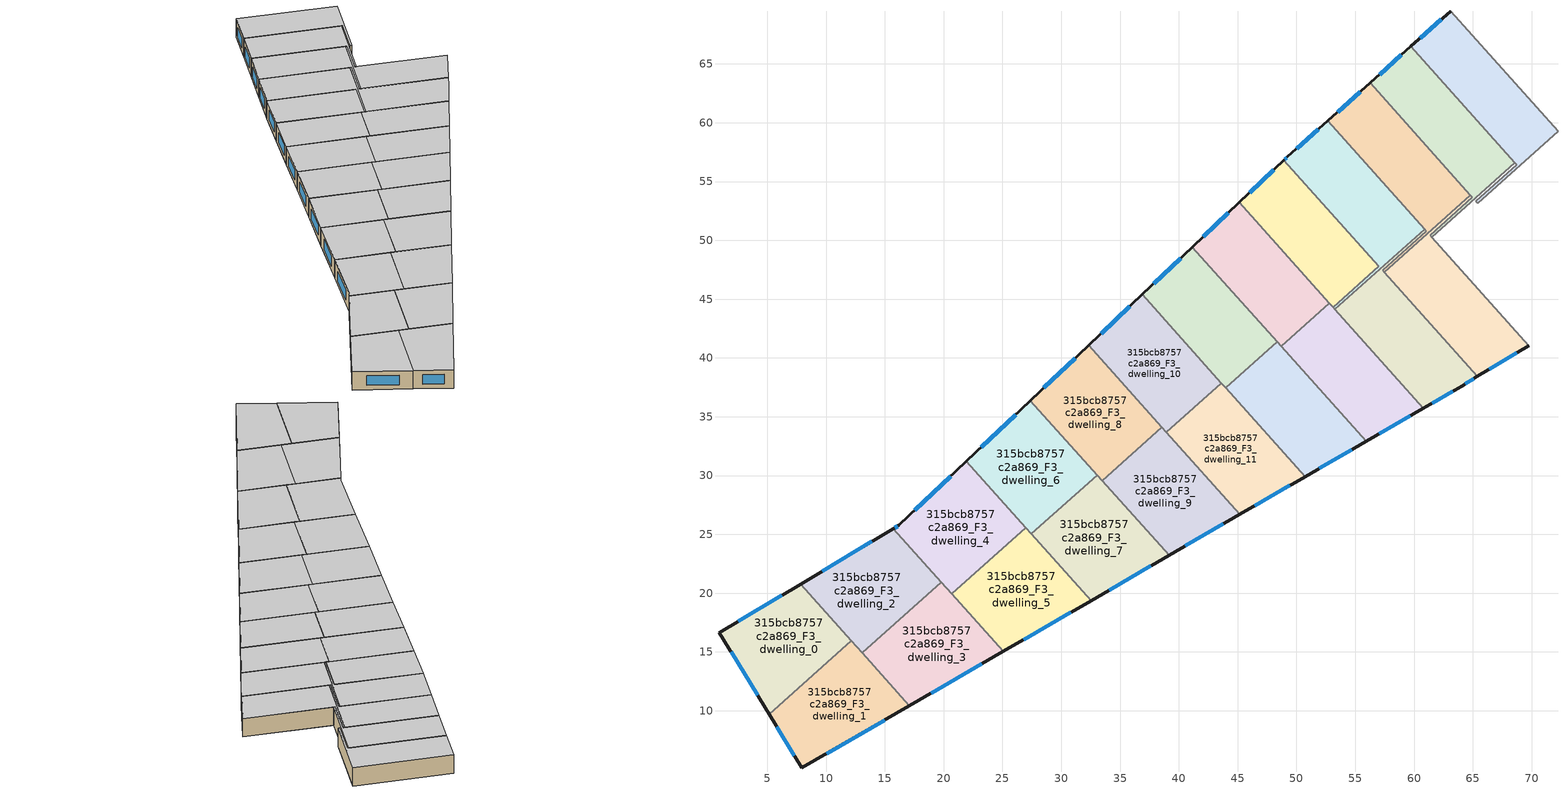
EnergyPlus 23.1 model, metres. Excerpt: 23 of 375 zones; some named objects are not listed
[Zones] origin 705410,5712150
315bcb8757c2a869_F3_dwelling_0
 floor to 315bcb8757c2a869_F2_dwelling_0 (EU_floor_Construction): 7.84,20.77 12.15,15.95 5.16,9.71 0.94,16.64 z9
 wall outside (EU_wall_Construction): 7.84,20.77 0.94,16.64 5.16,9.71 z9:12
 wall to 315bcb8757c2a869_F3_dwelling_1 (EU_wall_Construction): 5.16,9.71 12.15,15.95 z9:12
 wall to 315bcb8757c2a869_F3_dwelling_2 (EU_wall_Construction): 12.15,15.95 7.84,20.77 z9:12
 window (EU_Window_Construction): 1.92,15.03 4.19,11.31 / 6.24,19.81 2.54,17.59 z9.69:11.31
 ceiling to 315bcb8757c2a869_F4_dwelling_0 (EU_floor_Construction): 12.15,15.95 7.84,20.77 0.94,16.64 5.16,9.71 z12
315bcb8757c2a869_F3_dwelling_1
 floor to 315bcb8757c2a869_F2_dwelling_1 (EU_floor_Construction): 12.15,15.95 17.08,10.43 7.95,5.14 5.16,9.71 z9
 wall outside (EU_wall_Construction): 5.16,9.71 7.95,5.14 17.08,10.43 z9:12
 wall to 315bcb8757c2a869_F3_dwelling_3 (EU_wall_Construction): 17.08,10.43 13.06,14.93 z9:12
 wall to 315bcb8757c2a869_F3_dwelling_2 (EU_wall_Construction): 13.06,14.93 12.15,15.95 z9:12
 window (EU_Window_Construction): 5.81,8.65 7.3,6.2 / 10.06,6.36 14.97,9.2 z9.69:11.31
 ceiling to 315bcb8757c2a869_F4_dwelling_1 (EU_floor_Construction): 17.08,10.43 12.15,15.95 5.16,9.71 7.95,5.14 z12
315bcb8757c2a869_F3_dwelling_10
 floor to 315bcb8757c2a869_F2_dwelling_10 (EU_floor_Construction): 36.89,45.4 43.62,37.86 38.94,33.67 32.33,41.07 z9
 wall outside (EU_wall_Construction): 36.89,45.4 32.33,41.07 z9:12
 wall to 315bcb8757c2a869_F3_dwelling_11 (EU_wall_Construction): 38.94,33.67 43.62,37.86 z9:12
 wall to 315bcb8757c2a869_F3_dwelling_12 (EU_wall_Construction): 43.62,37.86 36.89,45.4 z9:12
 wall to 315bcb8757c2a869_F3_dwelling_8 (EU_wall_Construction): 32.33,41.07 38.55,34.11 z9:12
 wall to 315bcb8757c2a869_F3_dwelling_9 (EU_wall_Construction): 38.55,34.11 38.94,33.67 z9:12
 window (EU_Window_Construction): 35.83,44.4 33.38,42.07 z9.69:11.31
 ceiling to 315bcb8757c2a869_F4_dwelling_10 (EU_floor_Construction): 43.62,37.86 36.89,45.4 32.33,41.07 38.94,33.67 z12
315bcb8757c2a869_F3_dwelling_11
 floor to 315bcb8757c2a869_F2_dwelling_11 (EU_floor_Construction): 43.62,37.86 50.73,29.91 45.18,26.7 38.94,33.67 z9
 wall outside (EU_wall_Construction): 45.18,26.7 50.73,29.91 z9:12
 wall to 315bcb8757c2a869_F3_dwelling_9 (EU_wall_Construction): 38.94,33.67 45.18,26.7 z9:12
 wall to 315bcb8757c2a869_F3_dwelling_13 (EU_wall_Construction): 50.73,29.91 43.99,37.46 z9:12
 wall to 315bcb8757c2a869_F3_dwelling_12 (EU_wall_Construction): 43.98,37.46 43.62,37.86 z9:12
 window (EU_Window_Construction): 46.47,27.44 49.45,29.17 z9.69:11.31
 ceiling to 315bcb8757c2a869_F4_dwelling_11 (EU_floor_Construction): 50.73,29.91 43.62,37.86 38.94,33.67 45.18,26.7 z12
315bcb8757c2a869_F3_dwelling_12
 floor to 315bcb8757c2a869_F2_dwelling_12 (EU_floor_Construction): 41.14,49.43 48.35,41.37 43.98,37.46 36.89,45.4 z9
 wall outside (EU_wall_Construction): 41.14,49.43 36.89,45.4 z9:12
 wall to 315bcb8757c2a869_F3_dwelling_13 (EU_wall_Construction): 43.98,37.46 48.35,41.37 z9:12
 wall to 315bcb8757c2a869_F3_dwelling_14 (EU_wall_Construction): 48.35,41.37 41.14,49.43 z9:12
 window (EU_Window_Construction): 40.16,48.5 37.87,46.33 z9.69:11.31
 ceiling to 315bcb8757c2a869_F4_dwelling_12 (EU_floor_Construction): 48.35,41.37 41.14,49.43 36.89,45.4 43.98,37.46 z12
315bcb8757c2a869_F3_dwelling_13
 floor to 315bcb8757c2a869_F2_dwelling_13 (EU_floor_Construction): 48.35,41.37 55.92,32.91 50.73,29.91 43.98,37.46 z9
 wall outside (EU_wall_Construction): 50.73,29.91 55.92,32.91 z9:12
 wall to 315bcb8757c2a869_F3_dwelling_15 (EU_wall_Construction): 55.92,32.91 48.69,40.99 z9:12
 wall to 315bcb8757c2a869_F3_dwelling_14 (EU_wall_Construction): 48.69,40.99 48.36,41.37 z9:12
 window (EU_Window_Construction): 51.93,30.61 54.72,32.22 z9.69:11.31
 ceiling to 315bcb8757c2a869_F4_dwelling_13 (EU_floor_Construction): 55.92,32.91 48.35,41.37 43.98,37.46 50.73,29.91 z12
315bcb8757c2a869_F3_dwelling_14
 floor to 315bcb8757c2a869_F2_dwelling_14 (EU_floor_Construction): 45.15,53.23 52.81,44.67 48.69,40.99 41.14,49.43 z9
 wall outside (EU_wall_Construction): 45.15,53.23 41.14,49.43 z9:12
 wall to 315bcb8757c2a869_F3_dwelling_15 (EU_wall_Construction): 48.69,40.99 52.81,44.67 z9:12
 wall to 315bcb8757c2a869_F3_dwelling_16 (EU_wall_Construction): 52.8,44.67 45.15,53.23 z9:12
 window (EU_Window_Construction): 44.22,52.35 42.07,50.31 z9.69:11.31
 ceiling to 315bcb8757c2a869_F4_dwelling_14 (EU_floor_Construction): 52.81,44.67 45.15,53.23 41.14,49.43 48.69,40.99 z12
315bcb8757c2a869_F3_dwelling_15
 floor to 315bcb8757c2a869_F2_dwelling_15 (EU_floor_Construction): 52.81,44.67 60.79,35.73 55.92,32.91 48.69,40.99 z9
 wall outside (EU_wall_Construction): 55.92,32.91 60.79,35.73 z9:12
 wall to 315bcb8757c2a869_F3_dwelling_18 (EU_wall_Construction): 60.79,35.73 53.27,44.15 z9:12
 wall to 315bcb8757c2a869_F3_dwelling_17 (EU_wall_Construction): 53.27,44.15 53.12,44.31 z9:12
 wall to 315bcb8757c2a869_F3_dwelling_16 (EU_wall_Construction): 53.12,44.31 52.8,44.66 z9:12
 window (EU_Window_Construction): 57.04,33.56 59.66,35.08 z9.69:11.31
 ceiling to 315bcb8757c2a869_F4_dwelling_15 (EU_floor_Construction): 60.79,35.73 52.81,44.67 48.69,40.99 55.92,32.91 z12
315bcb8757c2a869_F3_dwelling_16
 floor to 315bcb8757c2a869_F2_dwelling_16 (EU_floor_Construction): 48.94,56.83 57.02,47.79 53.12,44.31 45.15,53.23 z9
 wall outside (EU_wall_Construction): 48.94,56.83 45.15,53.23 z9:12
 wall to 315bcb8757c2a869_F3_dwelling_17 (EU_wall_Construction): 53.12,44.31 57.02,47.79 48.94,56.83 z9:12
 window (EU_Window_Construction): 48.06,56 46.02,54.06 z9.69:11.31
 ceiling to 315bcb8757c2a869_F4_dwelling_16 (EU_floor_Construction): 57.02,47.79 48.94,56.83 45.15,53.23 53.12,44.31 z12
315bcb8757c2a869_F3_dwelling_17
 floor to 315bcb8757c2a869_F2_dwelling_17 (EU_floor_Construction): 52.66,60.17 60.89,50.96 53.27,44.14 53.12,44.31 57.02,47.79 48.94,56.83 49.23,57.1 z9
 wall outside (EU_wall_Construction): 52.66,60.17 49.23,57.1 48.94,56.83 z9:12
 wall to 315bcb8757c2a869_F3_dwelling_19 (EU_wall_Construction): 60.89,50.96 52.66,60.17 z9:12
 wall to 315bcb8757c2a869_F3_dwelling_18 (EU_wall_Construction): 53.27,44.14 60.89,50.96 z9:12
 window (EU_Window_Construction): 49.16,57.04 49,56.89 / 51.87,59.46 50.02,57.81 z9.69:11.31
 ceiling to 315bcb8757c2a869_F4_dwelling_17 (EU_floor_Construction): 57.02,47.79 53.12,44.31 53.27,44.14 60.89,50.96 52.66,60.17 49.23,57.1 48.94,56.83 z12
315bcb8757c2a869_F3_dwelling_18
 floor to 315bcb8757c2a869_F2_dwelling_18 (EU_floor_Construction): 61.05,50.79 57.32,47.46 65.39,38.43 64.04,37.61 60.79,35.73 53.27,44.14 60.89,50.96 z9
 wall outside (EU_wall_Construction): 60.79,35.73 64.04,37.61 65.39,38.43 z9:12
 wall to 315bcb8757c2a869_F3_dwelling_19 (EU_wall_Construction): 57.47,47.29 57.32,47.46 61.05,50.79 60.89,50.96 z9:12
 wall to 315bcb8757c2a869_F3_dwelling_20 (EU_wall_Construction): 65.39,38.43 57.47,47.29 z9:12
 window (EU_Window_Construction): 64.35,37.8 65.08,38.24 / 61.54,36.17 63.28,37.18 z9.69:11.31
 ceiling to 315bcb8757c2a869_F4_dwelling_18 (EU_floor_Construction): 64.04,37.61 65.39,38.43 57.32,47.46 61.05,50.79 60.89,50.96 53.27,44.14 60.79,35.73 z12
315bcb8757c2a869_F3_dwelling_19
 floor to 315bcb8757c2a869_F2_dwelling_19 (EU_floor_Construction): 56.26,63.38 64.79,53.83 57.47,47.29 57.32,47.46 61.05,50.79 52.66,60.17 z9
 wall outside (EU_wall_Construction): 56.26,63.38 52.66,60.17 z9:12
 wall to 315bcb8757c2a869_F3_dwelling_20 (EU_wall_Construction): 57.47,47.29 64.79,53.83 z9:12
 wall to 315bcb8757c2a869_F3_dwelling_21 (EU_wall_Construction): 64.79,53.83 56.26,63.38 z9:12
 window (EU_Window_Construction): 55.42,62.64 53.49,60.91 z9.69:11.31
 ceiling to 315bcb8757c2a869_F4_dwelling_19 (EU_floor_Construction): 61.05,50.79 57.32,47.46 57.47,47.29 64.79,53.83 56.26,63.38 52.66,60.17 z12
315bcb8757c2a869_F3_dwelling_2
 floor to 315bcb8757c2a869_F2_dwelling_2 (EU_floor_Construction): 15.73,25.49 19.79,20.94 13.06,14.93 7.84,20.77 z9
 wall outside (EU_wall_Construction): 15.73,25.49 7.84,20.77 z9:12
 wall to 315bcb8757c2a869_F3_dwelling_4 (EU_wall_Construction): 19.79,20.94 15.73,25.49 z9:12
 wall to 315bcb8757c2a869_F3_dwelling_3 (EU_wall_Construction): 13.06,14.93 19.79,20.94 z9:12
 window (EU_Window_Construction): 13.9,24.4 9.66,21.86 z9.69:11.31
 ceiling to 315bcb8757c2a869_F4_dwelling_2 (EU_floor_Construction): 19.79,20.94 15.73,25.49 7.84,20.77 13.06,14.93 z12
315bcb8757c2a869_F3_dwelling_20
 floor to 315bcb8757c2a869_F2_dwelling_20 (EU_floor_Construction): 64.95,53.66 61.36,50.44 69.75,41.06 65.39,38.43 57.47,47.29 64.79,53.83 z9
 wall outside (EU_wall_Construction): 65.39,38.43 69.75,41.06 z9:12
 wall to 315bcb8757c2a869_F3_dwelling_21 (EU_wall_Construction): 61.5,50.28 61.36,50.44 64.95,53.66 64.79,53.83 z9:12
 wall to 315bcb8757c2a869_F3_dwelling_22 (EU_wall_Construction): 69.75,41.06 61.5,50.28 z9:12
 window (EU_Window_Construction): 66.4,39.04 68.74,40.45 z9.69:11.31
 ceiling to 315bcb8757c2a869_F4_dwelling_20 (EU_floor_Construction): 69.75,41.06 61.36,50.44 64.95,53.66 64.79,53.83 57.47,47.29 65.39,38.43 z12
315bcb8757c2a869_F3_dwelling_21
 floor to 315bcb8757c2a869_F2_dwelling_21 (EU_floor_Construction): 59.73,66.49 68.57,56.6 61.5,50.28 61.36,50.44 64.95,53.66 56.26,63.38 z9
 wall outside (EU_wall_Construction): 59.73,66.49 56.26,63.38 z9:12
 wall to 315bcb8757c2a869_F3_dwelling_22 (EU_wall_Construction): 61.5,50.28 68.57,56.6 z9:12
 wall to 315bcb8757c2a869_F3_dwelling_23 (EU_wall_Construction): 68.57,56.6 59.73,66.49 z9:12
 window (EU_Window_Construction): 58.93,65.77 57.06,64.1 z9.69:11.31
 ceiling to 315bcb8757c2a869_F4_dwelling_21 (EU_floor_Construction): 64.95,53.66 61.36,50.44 61.5,50.28 68.57,56.6 59.73,66.49 56.26,63.38 z12
315bcb8757c2a869_F3_dwelling_23
 floor to 315bcb8757c2a869_F2_dwelling_23 (EU_floor_Construction): 63.1,69.5 72.24,59.28 65.39,53.16 65.25,53.32 68.73,56.43 59.73,66.49 z9
 wall outside (EU_wall_Construction): 63.1,69.5 59.73,66.49 z9:12
 wall to 315bcb8757c2a869_F3_dwelling_24 (EU_wall_Construction): 65.39,53.16 72.24,59.28 z9:12
 wall to 315bcb8757c2a869_F3_dwelling_22 (EU_wall_Construction): 68.58,56.6 68.73,56.43 65.25,53.32 65.39,53.16 z9:12
 wall to 315bcb8757c2a869_F3_dwelling_25 (EU_wall_Construction): 72.24,59.28 63.1,69.5 z9:12
 window (EU_Window_Construction): 62.32,68.8 60.51,67.19 z9.69:11.31
 ceiling to 315bcb8757c2a869_F4_dwelling_23 (EU_floor_Construction): 68.73,56.43 65.25,53.32 65.39,53.16 72.24,59.28 63.1,69.5 59.73,66.49 z12
315bcb8757c2a869_F3_dwelling_3
 floor to 315bcb8757c2a869_F2_dwelling_3 (EU_floor_Construction): 19.79,20.94 25.06,15.05 17.08,10.43 13.06,14.93 z9
 wall outside (EU_wall_Construction): 17.08,10.43 25.06,15.05 z9:12
 wall to 315bcb8757c2a869_F3_dwelling_5 (EU_wall_Construction): 25.06,15.05 20.69,19.95 z9:12
 wall to 315bcb8757c2a869_F3_dwelling_4 (EU_wall_Construction): 20.68,19.95 19.79,20.94 z9:12
 window (EU_Window_Construction): 18.93,11.5 23.22,13.98 z9.69:11.31
 ceiling to 315bcb8757c2a869_F4_dwelling_3 (EU_floor_Construction): 25.06,15.05 19.79,20.94 13.06,14.93 17.08,10.43 z12
315bcb8757c2a869_F3_dwelling_4
 floor to 315bcb8757c2a869_F2_dwelling_4 (EU_floor_Construction): 21.94,31.22 26.98,25.58 20.69,19.95 15.73,25.49 16.2,25.78 z9
 wall outside (EU_wall_Construction): 21.94,31.22 16.2,25.78 15.73,25.49 z9:12
 wall to 315bcb8757c2a869_F3_dwelling_5 (EU_wall_Construction): 20.69,19.95 26.98,25.58 z9:12
 wall to 315bcb8757c2a869_F3_dwelling_6 (EU_wall_Construction): 26.98,25.58 21.94,31.22 z9:12
 window (EU_Window_Construction): 20.61,29.96 17.53,27.04 / 16.09,25.71 15.84,25.56 z9.69:11.31
 ceiling to 315bcb8757c2a869_F4_dwelling_4 (EU_floor_Construction): 26.98,25.58 21.94,31.22 16.2,25.78 15.73,25.49 20.69,19.95 z12
315bcb8757c2a869_F3_dwelling_5
 floor to 315bcb8757c2a869_F2_dwelling_5 (EU_floor_Construction): 26.98,25.58 32.53,19.37 25.06,15.05 20.69,19.95 z9
 wall outside (EU_wall_Construction): 25.06,15.05 32.53,19.37 z9:12
 wall to 315bcb8757c2a869_F3_dwelling_7 (EU_wall_Construction): 32.53,19.37 27.46,25.05 z9:12
 wall to 315bcb8757c2a869_F3_dwelling_6 (EU_wall_Construction): 27.46,25.05 26.98,25.58 z9:12
 window (EU_Window_Construction): 26.79,16.05 30.8,18.37 z9.69:11.31
 ceiling to 315bcb8757c2a869_F4_dwelling_5 (EU_floor_Construction): 32.53,19.37 26.98,25.58 20.69,19.95 25.06,15.05 z12
315bcb8757c2a869_F3_dwelling_6
 floor to 315bcb8757c2a869_F2_dwelling_6 (EU_floor_Construction): 27.38,36.38 33.05,30.05 27.46,25.05 21.94,31.22 z9
 wall outside (EU_wall_Construction): 27.38,36.38 21.94,31.22 z9:12
 wall to 315bcb8757c2a869_F3_dwelling_7 (EU_wall_Construction): 27.46,25.05 33.05,30.05 z9:12
 wall to 315bcb8757c2a869_F3_dwelling_8 (EU_wall_Construction): 33.05,30.05 27.38,36.38 z9:12
 window (EU_Window_Construction): 26.12,35.19 23.2,32.42 z9.69:11.31
 ceiling to 315bcb8757c2a869_F4_dwelling_6 (EU_floor_Construction): 33.05,30.05 27.38,36.38 21.94,31.22 27.46,25.05 z12
315bcb8757c2a869_F3_dwelling_7
 floor to 315bcb8757c2a869_F2_dwelling_7 (EU_floor_Construction): 33.05,30.05 39.16,23.21 32.53,19.37 27.46,25.05 z9
 wall outside (EU_wall_Construction): 32.53,19.37 39.16,23.21 z9:12
 wall to 315bcb8757c2a869_F3_dwelling_9 (EU_wall_Construction): 39.16,23.21 33.47,29.57 z9:12
 wall to 315bcb8757c2a869_F3_dwelling_8 (EU_wall_Construction): 33.47,29.57 33.05,30.05 z9:12
 window (EU_Window_Construction): 34.07,20.26 37.63,22.32 z9.69:11.31
 ceiling to 315bcb8757c2a869_F4_dwelling_7 (EU_floor_Construction): 39.16,23.21 33.05,30.05 27.46,25.05 32.53,19.37 z12
315bcb8757c2a869_F3_dwelling_8
 floor to 315bcb8757c2a869_F2_dwelling_8 (EU_floor_Construction): 32.33,41.07 38.55,34.11 33.47,29.57 27.38,36.38 z9
 wall outside (EU_wall_Construction): 32.33,41.07 27.38,36.38 z9:12
 wall to 315bcb8757c2a869_F3_dwelling_9 (EU_wall_Construction): 33.47,29.57 38.55,34.11 z9:12
 window (EU_Window_Construction): 31.18,39.99 28.53,37.47 z9.69:11.31
 ceiling to 315bcb8757c2a869_F4_dwelling_8 (EU_floor_Construction): 38.55,34.11 32.33,41.07 27.38,36.38 33.47,29.57 z12
315bcb8757c2a869_F3_dwelling_9
 floor to 315bcb8757c2a869_F2_dwelling_9 (EU_floor_Construction): 38.55,34.11 45.18,26.7 39.16,23.21 33.47,29.57 z9
 wall outside (EU_wall_Construction): 39.16,23.21 45.18,26.7 z9:12
 window (EU_Window_Construction): 40.55,24.02 43.79,25.89 z9.69:11.31
 ceiling to 315bcb8757c2a869_F4_dwelling_9 (EU_floor_Construction): 45.18,26.7 38.55,34.11 33.47,29.57 39.16,23.21 z12
[Building]
EU S2 Campaign: North Axis=0; Terrain=City; Solar Distribution=FullExterior
[Site:Location]
London: Latitude=51.5; Longitude=-0.5; Time Zone=0; Elevation=25
[SizingPeriod:WeatherFileDays]
AnnualSizingPeriod: Begin Month=1; Begin Day of Month=1; End Month=12; End Day of Month=31; Day of Week for Start Day=Monday; Use Weather File Daylight Saving Period=No; Use Weather File Rain and Snow Indicators=No
[MATERIAL]
EU_InternalMass_Material: Roughness=MediumRough; Thickness=0.1; Conductivity=1; Density=1800; Specific Heat=900; Thermal Absorptance=0.9; Solar Absorptance=0.7; Visible Absorptance=0.7
[MATERIAL:NOMASS] Roughness=MediumRough; Thermal Absorptance=0.9; Solar Absorptance=0.7; Visible Absorptance=0.7
Name | Thermal Resistance
EU_wall_NoMass | 0.635353
EU_floor_NoMass | 1.96382
[WINDOWMATERIAL:SIMPLEGLAZINGSYSTEM]
EU_Window_SimpleGlazing: UFactor=2.96269; Solar Heat Gain Coefficient=0.76; Visible Transmittance=0.76
[CONSTRUCTION]
EU_wall_Construction: EU_wall_NoMass
EU_floor_Construction: EU_floor_NoMass
EU_Window_Construction: EU_Window_SimpleGlazing
EU_InternalMass_Construction: EU_InternalMass_Material
[ZONE] Type=1; Multiplier=1; Ceiling Height=autocalculate; Floor Area=autocalculate; Part of Total Floor Area=Yes
Name | Volume
315bcb8757c2a869_F3_dwelling_0 | 188.778
315bcb8757c2a869_F3_dwelling_1; 315bcb8757c2a869_F3_dwelling_2 | 188.78
315bcb8757c2a869_F3_dwelling_10 | 188.771
315bcb8757c2a869_F3_dwelling_11; 315bcb8757c2a869_F3_dwelling_15 | 188.782
315bcb8757c2a869_F3_dwelling_12 | 188.804
315bcb8757c2a869_F3_dwelling_13 | 188.773
315bcb8757c2a869_F3_dwelling_14 | 188.795
315bcb8757c2a869_F3_dwelling_16; 315bcb8757c2a869_F3_dwelling_6 | 188.766
315bcb8757c2a869_F3_dwelling_17; 315bcb8757c2a869_F3_dwelling_9 | 188.783
315bcb8757c2a869_F3_dwelling_18; 315bcb8757c2a869_F3_dwelling_23 | 188.777
315bcb8757c2a869_F3_dwelling_19; 315bcb8757c2a869_F3_dwelling_4 | 188.787
315bcb8757c2a869_F3_dwelling_20 | 188.77
315bcb8757c2a869_F3_dwelling_21 | 188.785
315bcb8757c2a869_F3_dwelling_3 | 188.752
315bcb8757c2a869_F3_dwelling_5 | 188.759
315bcb8757c2a869_F3_dwelling_7 | 188.802
315bcb8757c2a869_F3_dwelling_8 | 188.788
[INTERNALMASS] Construction=EU_InternalMass_Construction
Name | Zone or ZoneList | Surface Area
315bcb8757c2a869_F3_dwelling_0_EU_InternalMass | 315bcb8757c2a869_F3_dwelling_0 | 62.9255
315bcb8757c2a869_F3_dwelling_1_EU_InternalMass | 315bcb8757c2a869_F3_dwelling_1 | 62.9307
315bcb8757c2a869_F3_dwelling_2_EU_InternalMass | 315bcb8757c2a869_F3_dwelling_2 | 62.9286
315bcb8757c2a869_F3_dwelling_3_EU_InternalMass | 315bcb8757c2a869_F3_dwelling_3 | 62.9205
315bcb8757c2a869_F3_dwelling_4_EU_InternalMass | 315bcb8757c2a869_F3_dwelling_4 | 62.9294
315bcb8757c2a869_F3_dwelling_5_EU_InternalMass | 315bcb8757c2a869_F3_dwelling_5 | 62.919
315bcb8757c2a869_F3_dwelling_6_EU_InternalMass | 315bcb8757c2a869_F3_dwelling_6 | 62.9211
315bcb8757c2a869_F3_dwelling_7_EU_InternalMass | 315bcb8757c2a869_F3_dwelling_7 | 62.9326
315bcb8757c2a869_F3_dwelling_8_EU_InternalMass | 315bcb8757c2a869_F3_dwelling_8 | 62.9301
315bcb8757c2a869_F3_dwelling_9_EU_InternalMass | 315bcb8757c2a869_F3_dwelling_9 | 62.9268
315bcb8757c2a869_F3_dwelling_10_EU_InternalMass | 315bcb8757c2a869_F3_dwelling_10 | 62.9215
315bcb8757c2a869_F3_dwelling_11_EU_InternalMass | 315bcb8757c2a869_F3_dwelling_11 | 62.9269
315bcb8757c2a869_F3_dwelling_12_EU_InternalMass | 315bcb8757c2a869_F3_dwelling_12 | 62.9352
315bcb8757c2a869_F3_dwelling_13_EU_InternalMass | 315bcb8757c2a869_F3_dwelling_13 | 62.9243
315bcb8757c2a869_F3_dwelling_14_EU_InternalMass | 315bcb8757c2a869_F3_dwelling_14 | 62.9314
315bcb8757c2a869_F3_dwelling_15_EU_InternalMass | 315bcb8757c2a869_F3_dwelling_15 | 62.9272
315bcb8757c2a869_F3_dwelling_16_EU_InternalMass | 315bcb8757c2a869_F3_dwelling_16 | 62.9217
315bcb8757c2a869_F3_dwelling_17_EU_InternalMass | 315bcb8757c2a869_F3_dwelling_17 | 62.928
315bcb8757c2a869_F3_dwelling_18_EU_InternalMass | 315bcb8757c2a869_F3_dwelling_18 | 62.9269
315bcb8757c2a869_F3_dwelling_19_EU_InternalMass | 315bcb8757c2a869_F3_dwelling_19 | 62.93
315bcb8757c2a869_F3_dwelling_20_EU_InternalMass | 315bcb8757c2a869_F3_dwelling_20 | 62.9245
315bcb8757c2a869_F3_dwelling_21_EU_InternalMass | 315bcb8757c2a869_F3_dwelling_21 | 62.9273
315bcb8757c2a869_F3_dwelling_23_EU_InternalMass | 315bcb8757c2a869_F3_dwelling_23 | 62.9264
[OTHEREQUIPMENT] Fuel Type=Electricity; Design Level Calculation Method=Watts/Area; Power per Zone Floor Area=1; Fraction Latent=0; Fraction Radiant=0; Fraction Lost=0; Carbon Dioxide Generation Rate=0; EndUse Subcategory=EU_Step8_InternalGains
Name | Zone or ZoneList or Space or SpaceList | Schedule
EU_Step8_InternalGain_315bcb8757c2a869_F3_dwelling_0_f000 | 315bcb8757c2a869_F3_dwelling_0 | EU_Step8_GainSchedule_315bcb8757c2a869_F3_dwelling_0_f000
EU_Step8_InternalGain_315bcb8757c2a869_F3_dwelling_1_f000 | 315bcb8757c2a869_F3_dwelling_1 | EU_Step8_GainSchedule_315bcb8757c2a869_F3_dwelling_1_f000
EU_Step8_InternalGain_315bcb8757c2a869_F3_dwelling_2_f000 | 315bcb8757c2a869_F3_dwelling_2 | EU_Step8_GainSchedule_315bcb8757c2a869_F3_dwelling_2_f000
EU_Step8_InternalGain_315bcb8757c2a869_F3_dwelling_3_f000 | 315bcb8757c2a869_F3_dwelling_3 | EU_Step8_GainSchedule_315bcb8757c2a869_F3_dwelling_3_f000
EU_Step8_InternalGain_315bcb8757c2a869_F3_dwelling_4_f000 | 315bcb8757c2a869_F3_dwelling_4 | EU_Step8_GainSchedule_315bcb8757c2a869_F3_dwelling_4_f000
EU_Step8_InternalGain_315bcb8757c2a869_F3_dwelling_5_f000 | 315bcb8757c2a869_F3_dwelling_5 | EU_Step8_GainSchedule_315bcb8757c2a869_F3_dwelling_5_f000
EU_Step8_InternalGain_315bcb8757c2a869_F3_dwelling_6_f000 | 315bcb8757c2a869_F3_dwelling_6 | EU_Step8_GainSchedule_315bcb8757c2a869_F3_dwelling_6_f000
EU_Step8_InternalGain_315bcb8757c2a869_F3_dwelling_7_f000 | 315bcb8757c2a869_F3_dwelling_7 | EU_Step8_GainSchedule_315bcb8757c2a869_F3_dwelling_7_f000
EU_Step8_InternalGain_315bcb8757c2a869_F3_dwelling_8_f000 | 315bcb8757c2a869_F3_dwelling_8 | EU_Step8_GainSchedule_315bcb8757c2a869_F3_dwelling_8_f000
EU_Step8_InternalGain_315bcb8757c2a869_F3_dwelling_9_f000 | 315bcb8757c2a869_F3_dwelling_9 | EU_Step8_GainSchedule_315bcb8757c2a869_F3_dwelling_9_f000
EU_Step8_InternalGain_315bcb8757c2a869_F3_dwelling_10_f000 | 315bcb8757c2a869_F3_dwelling_10 | EU_Step8_GainSchedule_315bcb8757c2a869_F3_dwelling_10_f000
EU_Step8_InternalGain_315bcb8757c2a869_F3_dwelling_11_f000 | 315bcb8757c2a869_F3_dwelling_11 | EU_Step8_GainSchedule_315bcb8757c2a869_F3_dwelling_11_f000
EU_Step8_InternalGain_315bcb8757c2a869_F3_dwelling_12_f000 | 315bcb8757c2a869_F3_dwelling_12 | EU_Step8_GainSchedule_315bcb8757c2a869_F3_dwelling_12_f000
EU_Step8_InternalGain_315bcb8757c2a869_F3_dwelling_13_f000 | 315bcb8757c2a869_F3_dwelling_13 | EU_Step8_GainSchedule_315bcb8757c2a869_F3_dwelling_13_f000
EU_Step8_InternalGain_315bcb8757c2a869_F3_dwelling_14_f000 | 315bcb8757c2a869_F3_dwelling_14 | EU_Step8_GainSchedule_315bcb8757c2a869_F3_dwelling_14_f000
EU_Step8_InternalGain_315bcb8757c2a869_F3_dwelling_15_f000 | 315bcb8757c2a869_F3_dwelling_15 | EU_Step8_GainSchedule_315bcb8757c2a869_F3_dwelling_15_f000
EU_Step8_InternalGain_315bcb8757c2a869_F3_dwelling_16_f000 | 315bcb8757c2a869_F3_dwelling_16 | EU_Step8_GainSchedule_315bcb8757c2a869_F3_dwelling_16_f000
EU_Step8_InternalGain_315bcb8757c2a869_F3_dwelling_17_f000 | 315bcb8757c2a869_F3_dwelling_17 | EU_Step8_GainSchedule_315bcb8757c2a869_F3_dwelling_17_f000
EU_Step8_InternalGain_315bcb8757c2a869_F3_dwelling_18_f000 | 315bcb8757c2a869_F3_dwelling_18 | EU_Step8_GainSchedule_315bcb8757c2a869_F3_dwelling_18_f000
EU_Step8_InternalGain_315bcb8757c2a869_F3_dwelling_19_f000 | 315bcb8757c2a869_F3_dwelling_19 | EU_Step8_GainSchedule_315bcb8757c2a869_F3_dwelling_19_f000
EU_Step8_InternalGain_315bcb8757c2a869_F3_dwelling_20_f000 | 315bcb8757c2a869_F3_dwelling_20 | EU_Step8_GainSchedule_315bcb8757c2a869_F3_dwelling_20_f000
EU_Step8_InternalGain_315bcb8757c2a869_F3_dwelling_21_f000 | 315bcb8757c2a869_F3_dwelling_21 | EU_Step8_GainSchedule_315bcb8757c2a869_F3_dwelling_21_f000
EU_Step8_InternalGain_315bcb8757c2a869_F3_dwelling_23_f000 | 315bcb8757c2a869_F3_dwelling_23 | EU_Step8_GainSchedule_315bcb8757c2a869_F3_dwelling_23_f000
[ZONEVENTILATION:DESIGNFLOWRATE] Schedule=EU_AlwaysOn; Design Flow Rate Calculation Method=AirChanges/Hour; Air Changes per Hour=0.555504; Ventilation Type=Natural; Fan Pressure Rise=0; Fan Total Efficiency=1; Constant Term Coefficient=1; Temperature Term Coefficient=0; Velocity Term Coefficient=0; Velocity Squared Term Coefficient=0; Minimum Indoor Temperature=-100; Maximum Indoor Temperature=100; Delta Temperature=-100; Minimum Outdoor Temperature=-100; Maximum Outdoor Temperature=100; Maximum Wind Speed=40
Name | Zone or ZoneList or Space or SpaceList
EU_ConstantAir_315bcb8757c2a869_F3_dwelling_0 | 315bcb8757c2a869_F3_dwelling_0
EU_ConstantAir_315bcb8757c2a869_F3_dwelling_1 | 315bcb8757c2a869_F3_dwelling_1
EU_ConstantAir_315bcb8757c2a869_F3_dwelling_2 | 315bcb8757c2a869_F3_dwelling_2
EU_ConstantAir_315bcb8757c2a869_F3_dwelling_3 | 315bcb8757c2a869_F3_dwelling_3
EU_ConstantAir_315bcb8757c2a869_F3_dwelling_4 | 315bcb8757c2a869_F3_dwelling_4
EU_ConstantAir_315bcb8757c2a869_F3_dwelling_5 | 315bcb8757c2a869_F3_dwelling_5
EU_ConstantAir_315bcb8757c2a869_F3_dwelling_6 | 315bcb8757c2a869_F3_dwelling_6
EU_ConstantAir_315bcb8757c2a869_F3_dwelling_7 | 315bcb8757c2a869_F3_dwelling_7
EU_ConstantAir_315bcb8757c2a869_F3_dwelling_8 | 315bcb8757c2a869_F3_dwelling_8
EU_ConstantAir_315bcb8757c2a869_F3_dwelling_9 | 315bcb8757c2a869_F3_dwelling_9
EU_ConstantAir_315bcb8757c2a869_F3_dwelling_10 | 315bcb8757c2a869_F3_dwelling_10
EU_ConstantAir_315bcb8757c2a869_F3_dwelling_11 | 315bcb8757c2a869_F3_dwelling_11
EU_ConstantAir_315bcb8757c2a869_F3_dwelling_12 | 315bcb8757c2a869_F3_dwelling_12
EU_ConstantAir_315bcb8757c2a869_F3_dwelling_13 | 315bcb8757c2a869_F3_dwelling_13
EU_ConstantAir_315bcb8757c2a869_F3_dwelling_14 | 315bcb8757c2a869_F3_dwelling_14
EU_ConstantAir_315bcb8757c2a869_F3_dwelling_15 | 315bcb8757c2a869_F3_dwelling_15
EU_ConstantAir_315bcb8757c2a869_F3_dwelling_16 | 315bcb8757c2a869_F3_dwelling_16
EU_ConstantAir_315bcb8757c2a869_F3_dwelling_17 | 315bcb8757c2a869_F3_dwelling_17
EU_ConstantAir_315bcb8757c2a869_F3_dwelling_18 | 315bcb8757c2a869_F3_dwelling_18
EU_ConstantAir_315bcb8757c2a869_F3_dwelling_19 | 315bcb8757c2a869_F3_dwelling_19
EU_ConstantAir_315bcb8757c2a869_F3_dwelling_20 | 315bcb8757c2a869_F3_dwelling_20
EU_ConstantAir_315bcb8757c2a869_F3_dwelling_21 | 315bcb8757c2a869_F3_dwelling_21
EU_ConstantAir_315bcb8757c2a869_F3_dwelling_23 | 315bcb8757c2a869_F3_dwelling_23
[HVACTEMPLATE:ZONE:IDEALLOADSAIRSYSTEM] System Availability Schedule=EU_AlwaysOn; Maximum Heating Supply Air Temperature=50; Minimum Cooling Supply Air Temperature=13; Maximum Heating Supply Air Humidity Ratio=0.0156; Minimum Cooling Supply Air Humidity Ratio=0.0077; Heating Limit=NoLimit; Cooling Limit=NoLimit; Heating Availability Schedule=EU_AlwaysOn; Cooling Availability Schedule=EU_CoolingOff; Dehumidification Control Type=ConstantSensibleHeatRatio; Cooling Sensible Heat Ratio=0.7; Dehumidification Setpoint=60; Humidification Control Type=None; Humidification Setpoint=30; Outdoor Air Method=None; Outdoor Air Flow Rate per Person=0.00944; Outdoor Air Flow Rate per Zone Floor Area=0; Outdoor Air Flow Rate per Zone=0; Demand Controlled Ventilation Type=None; Outdoor Air Economizer Type=NoEconomizer; Heat Recovery Type=None; Sensible Heat Recovery Effectiveness=0.7; Latent Heat Recovery Effectiveness=0.65
Name | Template Thermostat
315bcb8757c2a869_F3_dwelling_0 | EU_HeatOnly_315bcb8757c2a869_F3_dwelling_0
315bcb8757c2a869_F3_dwelling_1 | EU_HeatOnly_315bcb8757c2a869_F3_dwelling_1
315bcb8757c2a869_F3_dwelling_2 | EU_HeatOnly_315bcb8757c2a869_F3_dwelling_2
315bcb8757c2a869_F3_dwelling_3 | EU_HeatOnly_315bcb8757c2a869_F3_dwelling_3
315bcb8757c2a869_F3_dwelling_4 | EU_HeatOnly_315bcb8757c2a869_F3_dwelling_4
315bcb8757c2a869_F3_dwelling_5 | EU_HeatOnly_315bcb8757c2a869_F3_dwelling_5
315bcb8757c2a869_F3_dwelling_6 | EU_HeatOnly_315bcb8757c2a869_F3_dwelling_6
315bcb8757c2a869_F3_dwelling_7 | EU_HeatOnly_315bcb8757c2a869_F3_dwelling_7
315bcb8757c2a869_F3_dwelling_8 | EU_HeatOnly_315bcb8757c2a869_F3_dwelling_8
315bcb8757c2a869_F3_dwelling_9 | EU_HeatOnly_315bcb8757c2a869_F3_dwelling_9
315bcb8757c2a869_F3_dwelling_10 | EU_HeatOnly_315bcb8757c2a869_F3_dwelling_10
315bcb8757c2a869_F3_dwelling_11 | EU_HeatOnly_315bcb8757c2a869_F3_dwelling_11
315bcb8757c2a869_F3_dwelling_12 | EU_HeatOnly_315bcb8757c2a869_F3_dwelling_12
315bcb8757c2a869_F3_dwelling_13 | EU_HeatOnly_315bcb8757c2a869_F3_dwelling_13
315bcb8757c2a869_F3_dwelling_14 | EU_HeatOnly_315bcb8757c2a869_F3_dwelling_14
315bcb8757c2a869_F3_dwelling_15 | EU_HeatOnly_315bcb8757c2a869_F3_dwelling_15
315bcb8757c2a869_F3_dwelling_16 | EU_HeatOnly_315bcb8757c2a869_F3_dwelling_16
315bcb8757c2a869_F3_dwelling_17 | EU_HeatOnly_315bcb8757c2a869_F3_dwelling_17
315bcb8757c2a869_F3_dwelling_18 | EU_HeatOnly_315bcb8757c2a869_F3_dwelling_18
315bcb8757c2a869_F3_dwelling_19 | EU_HeatOnly_315bcb8757c2a869_F3_dwelling_19
315bcb8757c2a869_F3_dwelling_20 | EU_HeatOnly_315bcb8757c2a869_F3_dwelling_20
315bcb8757c2a869_F3_dwelling_21 | EU_HeatOnly_315bcb8757c2a869_F3_dwelling_21
315bcb8757c2a869_F3_dwelling_23 | EU_HeatOnly_315bcb8757c2a869_F3_dwelling_23
[SIZING:ZONE] Zone Cooling Design Supply Air Temperature Input Method=SupplyAirTemperature; Zone Cooling Design Supply Air Temperature=13; Zone Heating Design Supply Air Temperature Input Method=SupplyAirTemperature; Zone Heating Design Supply Air Temperature=50; Zone Cooling Design Supply Air Humidity Ratio=0.008; Zone Heating Design Supply Air Humidity Ratio=0.008; Cooling Design Air Flow Method=DesignDay; Cooling Design Air Flow Rate=0; Cooling Minimum Air Flow per Zone Floor Area=0.000762; Cooling Minimum Air Flow=0; Cooling Minimum Air Flow Fraction=0.2; Heating Design Air Flow Method=DesignDay; Heating Design Air Flow Rate=0; Heating Maximum Air Flow per Zone Floor Area=0.002032; Heating Maximum Air Flow=0.141576; Heating Maximum Air Flow Fraction=0.3; Account for Dedicated Outdoor Air System=No; Dedicated Outdoor Air System Control Strategy=NeutralSupplyAir; Dedicated Outdoor Air Low Setpoint Temperature for Design=autosize; Dedicated Outdoor Air High Setpoint Temperature for Design=autosize; Zone Load Sizing Method=Sensible Load Only No Latent Load; Zone Latent Cooling Design Supply Air Humidity Ratio Input Method=HumidityRatioDifference; Zone Cooling Design Supply Air Humidity Ratio Difference=0.005; Zone Latent Heating Design Supply Air Humidity Ratio Input Method=HumidityRatioDifference; Zone Humidification Design Supply Air Humidity Ratio Difference=0.005
315bcb8757c2a869_F3_dwelling_0; 315bcb8757c2a869_F3_dwelling_1; 315bcb8757c2a869_F3_dwelling_2; 315bcb8757c2a869_F3_dwelling_3; 315bcb8757c2a869_F3_dwelling_4; 315bcb8757c2a869_F3_dwelling_5; 315bcb8757c2a869_F3_dwelling_6; 315bcb8757c2a869_F3_dwelling_7; 315bcb8757c2a869_F3_dwelling_8; 315bcb8757c2a869_F3_dwelling_9; 315bcb8757c2a869_F3_dwelling_10; 315bcb8757c2a869_F3_dwelling_11; 315bcb8757c2a869_F3_dwelling_12; 315bcb8757c2a869_F3_dwelling_13; 315bcb8757c2a869_F3_dwelling_14; 315bcb8757c2a869_F3_dwelling_15; 315bcb8757c2a869_F3_dwelling_16; 315bcb8757c2a869_F3_dwelling_17; 315bcb8757c2a869_F3_dwelling_18; 315bcb8757c2a869_F3_dwelling_19; 315bcb8757c2a869_F3_dwelling_20; 315bcb8757c2a869_F3_dwelling_21; 315bcb8757c2a869_F3_dwelling_23
[SCHEDULE:CONSTANT]
Name | Hourly Value
EU_AlwaysOn | 1
EU_CoolingOff | 0
[SCHEDULE:FILE] Column Number=1; Rows to Skip at Top=0; Number of Hours of Data=8760; Column Separator=Comma; Interpolate to Timestep=No; Minutes per Item=60; Adjust Schedule for Daylight Savings=Yes
Name | File
EU_Step8_GainSchedule_315bcb8757c2a869_F3_dwelling_0_f000 | ../../schedules/315bcb8757c2a869/315bcb8757c2a869_F3_dwelling_0_f000_gain.csv
EU_Step8_GainSchedule_315bcb8757c2a869_F3_dwelling_1_f000 | ../../schedules/315bcb8757c2a869/315bcb8757c2a869_F3_dwelling_1_f000_gain.csv
EU_Step8_GainSchedule_315bcb8757c2a869_F3_dwelling_2_f000 | ../../schedules/315bcb8757c2a869/315bcb8757c2a869_F3_dwelling_2_f000_gain.csv
EU_Step8_GainSchedule_315bcb8757c2a869_F3_dwelling_3_f000 | ../../schedules/315bcb8757c2a869/315bcb8757c2a869_F3_dwelling_3_f000_gain.csv
EU_Step8_GainSchedule_315bcb8757c2a869_F3_dwelling_4_f000 | ../../schedules/315bcb8757c2a869/315bcb8757c2a869_F3_dwelling_4_f000_gain.csv
EU_Step8_GainSchedule_315bcb8757c2a869_F3_dwelling_5_f000 | ../../schedules/315bcb8757c2a869/315bcb8757c2a869_F3_dwelling_5_f000_gain.csv
EU_Step8_GainSchedule_315bcb8757c2a869_F3_dwelling_6_f000 | ../../schedules/315bcb8757c2a869/315bcb8757c2a869_F3_dwelling_6_f000_gain.csv
EU_Step8_GainSchedule_315bcb8757c2a869_F3_dwelling_7_f000 | ../../schedules/315bcb8757c2a869/315bcb8757c2a869_F3_dwelling_7_f000_gain.csv
EU_Step8_GainSchedule_315bcb8757c2a869_F3_dwelling_8_f000 | ../../schedules/315bcb8757c2a869/315bcb8757c2a869_F3_dwelling_8_f000_gain.csv
EU_Step8_GainSchedule_315bcb8757c2a869_F3_dwelling_9_f000 | ../../schedules/315bcb8757c2a869/315bcb8757c2a869_F3_dwelling_9_f000_gain.csv
EU_Step8_GainSchedule_315bcb8757c2a869_F3_dwelling_10_f000 | ../../schedules/315bcb8757c2a869/315bcb8757c2a869_F3_dwelling_10_f000_gain.csv
EU_Step8_GainSchedule_315bcb8757c2a869_F3_dwelling_11_f000 | ../../schedules/315bcb8757c2a869/315bcb8757c2a869_F3_dwelling_11_f000_gain.csv
EU_Step8_GainSchedule_315bcb8757c2a869_F3_dwelling_12_f000 | ../../schedules/315bcb8757c2a869/315bcb8757c2a869_F3_dwelling_12_f000_gain.csv
EU_Step8_GainSchedule_315bcb8757c2a869_F3_dwelling_13_f000 | ../../schedules/315bcb8757c2a869/315bcb8757c2a869_F3_dwelling_13_f000_gain.csv
EU_Step8_GainSchedule_315bcb8757c2a869_F3_dwelling_14_f000 | ../../schedules/315bcb8757c2a869/315bcb8757c2a869_F3_dwelling_14_f000_gain.csv
EU_Step8_GainSchedule_315bcb8757c2a869_F3_dwelling_15_f000 | ../../schedules/315bcb8757c2a869/315bcb8757c2a869_F3_dwelling_15_f000_gain.csv
EU_Step8_GainSchedule_315bcb8757c2a869_F3_dwelling_16_f000 | ../../schedules/315bcb8757c2a869/315bcb8757c2a869_F3_dwelling_16_f000_gain.csv
EU_Step8_GainSchedule_315bcb8757c2a869_F3_dwelling_17_f000 | ../../schedules/315bcb8757c2a869/315bcb8757c2a869_F3_dwelling_17_f000_gain.csv
EU_Step8_GainSchedule_315bcb8757c2a869_F3_dwelling_18_f000 | ../../schedules/315bcb8757c2a869/315bcb8757c2a869_F3_dwelling_18_f000_gain.csv
EU_Step8_GainSchedule_315bcb8757c2a869_F3_dwelling_19_f000 | ../../schedules/315bcb8757c2a869/315bcb8757c2a869_F3_dwelling_19_f000_gain.csv
EU_Step8_GainSchedule_315bcb8757c2a869_F3_dwelling_20_f000 | ../../schedules/315bcb8757c2a869/315bcb8757c2a869_F3_dwelling_20_f000_gain.csv
EU_Step8_GainSchedule_315bcb8757c2a869_F3_dwelling_21_f000 | ../../schedules/315bcb8757c2a869/315bcb8757c2a869_F3_dwelling_21_f000_gain.csv
EU_Step8_GainSchedule_315bcb8757c2a869_F3_dwelling_23_f000 | ../../schedules/315bcb8757c2a869/315bcb8757c2a869_F3_dwelling_23_f000_gain.csv
